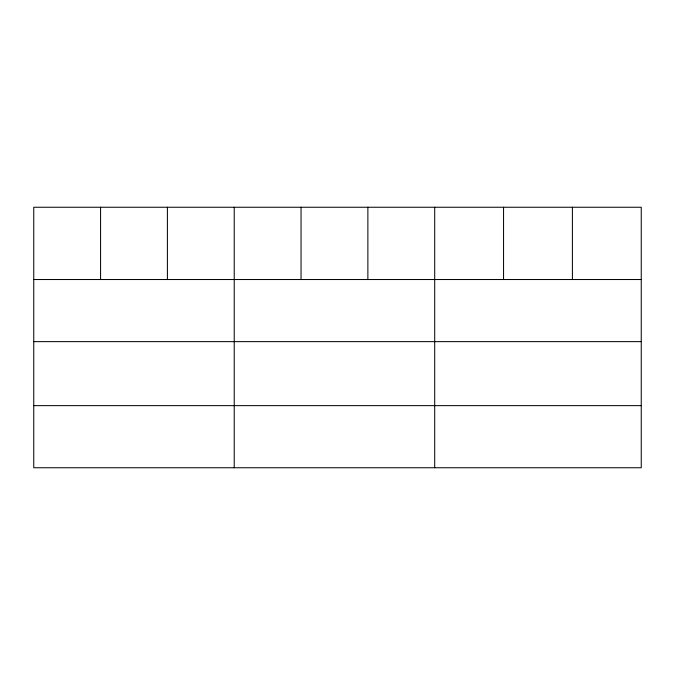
<?xml version="1.0" encoding="UTF-8"?>
<svg xmlns="http://www.w3.org/2000/svg" width="675" height="675" viewBox="0 0 675 675"><rect width="100%" height="100%" fill="white"/><g stroke="black" fill="none" stroke-linecap="round" stroke-linejoin="round"><path stroke-width="1.01" d="M641.25 341.634L641.25 207.25L33.75 207.25L33.75 467.75L641.25 467.75L641.25 341.634L33.75 341.634M33.75 279.526L641.25 279.526M33.75 405.633L641.25 405.633M572.4 207.25L572.4 279.526M503.55 207.25L503.55 279.526M434.7 207.25L434.7 467.75M367.875 207.25L367.875 279.526M301.05 207.25L301.05 279.526M234.225 207.25L234.225 467.75M167.4 207.25L167.4 279.526M100.575 207.25L100.575 279.526"/></g></svg>
